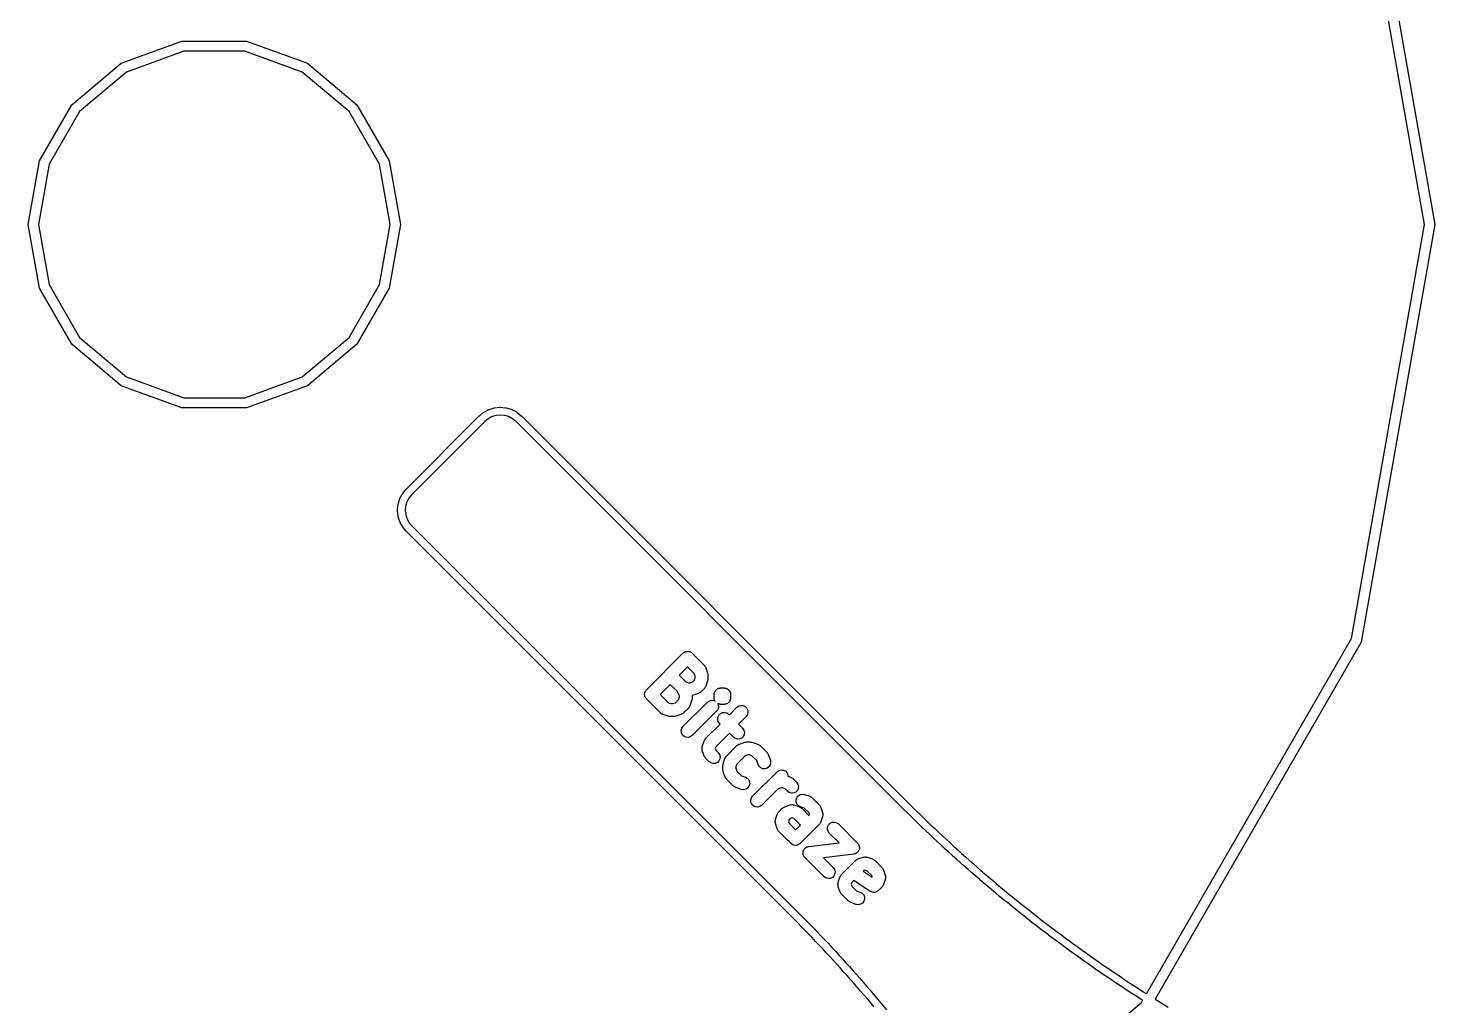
# Model space of a CAD drawing. Extents: x 83 to 195, y -153 to -41.
# Drawn here: x 102.65 to 129.85, y -79.35 to -60.46 of the extents above; entities that cross this region are included whole.
import ezdxf

# ---------------------------------------------------------------- set-up
doc = ezdxf.new("R2010")
doc.units = 0
doc.header["$MEASUREMENT"] = 0
doc.layers.add('BLACK', color=7, linetype='CONTINUOUS')

msp = doc.modelspace()

# ---------------------------------------------------------------- linework, layer by layer
at = {"layer": 'Black'}
for p, q in [((129.651, -64.2509), (128.24, -56.2476)), ((128.428, -56.1792), (129.851, -64.2509)), ((104.451, -61.1332), (105.626, -60.7056)), ((105.661, -60.9026), (104.551, -61.3064)), ((105.626, -60.7056), (106.876, -60.7056)), ((106.841, -60.9026), (105.661, -60.9026)), ((107.951, -61.3064), (106.841, -60.9026)), ((106.876, -60.7056), (108.051, -61.1332)), ((103.493, -61.9369), (104.451, -61.1332)), ((108.051, -61.1332), (109.009, -61.9369)), ((104.551, -61.3064), (103.646, -62.0654)), ((108.856, -62.0654), (107.951, -61.3064)), ((102.868, -63.0196), (103.493, -61.9369)), ((109.009, -61.9369), (109.634, -63.0196)), ((103.646, -62.0654), (103.056, -63.0881)), ((109.446, -63.0881), (108.856, -62.0654)), ((102.651, -64.2509), (102.868, -63.0196)), ((103.056, -63.0881), (102.851, -64.2509)), ((109.651, -64.2509), (109.446, -63.0881)), ((109.634, -63.0196), (109.851, -64.2509)), ((102.868, -65.4822), (102.651, -64.2509)), ((102.851, -64.2509), (103.056, -65.4138)), ((109.446, -65.4138), (109.651, -64.2509)), ((109.851, -64.2509), (109.634, -65.4822)), ((128.24, -72.2542), (129.651, -64.2509)), ((129.851, -64.2509), (128.428, -72.3226)), ((103.493, -66.565), (102.868, -65.4822)), ((103.056, -65.4138), (103.646, -66.4364)), ((108.856, -66.4364), (109.446, -65.4138)), ((109.634, -65.4822), (109.009, -66.565)), ((104.451, -67.3686), (103.493, -66.565)), ((103.646, -66.4364), (104.551, -67.1954)), ((107.951, -67.1954), (108.856, -66.4364)), ((109.009, -66.565), (108.051, -67.3686)), ((105.626, -67.7962), (104.451, -67.3686)), ((104.551, -67.1954), (105.661, -67.5993)), ((106.841, -67.5993), (107.951, -67.1954)), ((108.051, -67.3686), (106.876, -67.7962)), ((105.661, -67.5993), (106.841, -67.5993)), ((106.876, -67.7962), (105.626, -67.7962)), ((109.961, -69.3661), (111.375, -67.9519)), ((111.375, -67.9519), (111.378, -67.9501)), ((111.378, -67.9501), (111.38, -67.9476)), ((111.38, -67.9476), (111.445, -67.8927)), ((111.445, -67.8927), (111.451, -67.8892)), ((111.451, -67.8892), (111.457, -67.8847)), ((111.457, -67.8847), (111.544, -67.8356)), ((111.611, -67.9699), (111.537, -68.0119)), ((111.544, -67.8356), (111.551, -67.8331)), ((111.551, -67.8331), (111.557, -67.8296)), ((111.557, -67.8296), (111.652, -67.7987)), ((111.692, -67.9436), (111.611, -67.9699)), ((111.652, -67.7987), (111.66, -67.7976)), ((111.66, -67.7976), (111.667, -67.7955)), ((111.667, -67.7955), (111.766, -67.7841)), ((111.776, -67.9339), (111.692, -67.9436)), ((111.766, -67.7841), (111.774, -67.7845)), ((111.774, -67.7845), (111.781, -67.7838)), ((111.86, -67.9412), (111.776, -67.9339)), ((111.781, -67.7838), (111.881, -67.7924)), ((111.942, -67.965), (111.86, -67.9412)), ((111.881, -67.7924), (111.888, -67.7943)), ((111.888, -67.7943), (111.895, -67.7951)), ((111.895, -67.7951), (111.991, -67.8232)), ((112.017, -68.0046), (111.942, -67.965)), ((111.991, -67.8232), (111.998, -67.8266)), ((111.998, -67.8266), (112.005, -67.8289)), ((112.005, -67.8289), (112.093, -67.8754)), ((112.093, -67.8754), (112.099, -67.88)), ((112.099, -67.88), (112.106, -67.8837)), ((112.106, -67.8837), (112.183, -67.9469)), ((112.183, -67.9469), (112.183, -67.9473)), ((112.183, -67.9473), (112.184, -67.9475)), ((112.184, -67.9475), (112.186, -67.95)), ((112.186, -67.95), (112.189, -67.9519)), ((112.189, -67.9519), (119.619, -75.3825)), ((111.479, -68.0603), (110.07, -69.4696)), ((111.537, -68.0119), (111.479, -68.0603)), ((112.085, -68.0607), (112.017, -68.0046)), ((119.513, -75.4887), (112.085, -68.0607)), ((109.804, -69.6595), (109.832, -69.5637)), ((109.832, -69.5637), (109.836, -69.5569)), ((109.836, -69.5569), (109.838, -69.5498)), ((109.838, -69.5498), (109.885, -69.4615)), ((109.885, -69.4615), (109.889, -69.4555)), ((109.889, -69.4555), (109.893, -69.449)), ((109.893, -69.449), (109.956, -69.3717)), ((109.974, -69.6131), (109.95, -69.6945)), ((109.956, -69.3717), (109.959, -69.3692)), ((109.959, -69.3692), (109.961, -69.3661)), ((110.014, -69.5381), (109.974, -69.6131)), ((110.07, -69.4696), (110.014, -69.5381)), ((109.793, -69.7736), (109.802, -69.6742)), ((109.794, -69.7811), (109.793, -69.7736)), ((109.793, -69.7886), (109.794, -69.7811)), ((109.805, -69.8878), (109.793, -69.7886)), ((109.802, -69.6742), (109.804, -69.6669)), ((109.804, -69.6669), (109.804, -69.6595)), ((109.807, -69.895), (109.805, -69.8878)), ((109.808, -69.9024), (109.807, -69.895)), ((109.839, -69.9974), (109.808, -69.9024)), ((109.95, -69.6945), (109.943, -69.7789)), ((109.943, -69.7789), (109.953, -69.8632)), ((109.953, -69.8632), (109.979, -69.9438)), ((109.842, -70.004), (109.839, -69.9974)), ((109.845, -70.0111), (109.842, -70.004)), ((109.894, -70.098), (109.845, -70.0111)), ((109.898, -70.1033), (109.894, -70.098)), ((109.902, -70.1094), (109.898, -70.1033)), ((109.957, -70.1746), (109.902, -70.1094)), ((109.959, -70.1767), (109.957, -70.1746)), ((109.979, -69.9438), (110.021, -70.0181)), ((110.021, -70.0181), (110.069, -70.0755)), ((110.069, -70.0755), (117.496, -77.5022)), ((109.961, -70.1793), (109.959, -70.1767)), ((117.39, -77.6082), (109.961, -70.1793)), ((124.276, -79.1197), (128.24, -72.2542)), ((128.428, -72.3226), (124.443, -79.225)), ((114.606, -73.2458), (115.313, -72.5387)), ((115.313, -72.5387), (115.322, -72.5324)), ((115.322, -72.5324), (115.33, -72.5247)), ((115.33, -72.5247), (115.34, -72.52)), ((115.34, -72.52), (115.349, -72.5138)), ((115.349, -72.5138), (115.359, -72.5109)), ((115.359, -72.5109), (115.369, -72.5063)), ((115.369, -72.5063), (115.38, -72.5054)), ((115.38, -72.5054), (115.391, -72.5025)), ((115.391, -72.5025), (115.402, -72.5035)), ((115.402, -72.5035), (115.412, -72.5025)), ((115.412, -72.5025), (115.423, -72.5054)), ((115.423, -72.5054), (115.434, -72.5063)), ((115.434, -72.5063), (115.444, -72.5109)), ((115.444, -72.5109), (115.454, -72.5138)), ((115.454, -72.5138), (115.463, -72.52)), ((115.463, -72.52), (115.473, -72.5247)), ((115.473, -72.5247), (115.481, -72.5324)), ((115.481, -72.5324), (115.49, -72.5387)), ((115.49, -72.5387), (115.726, -72.7744)), ((115.402, -72.8038), (115.242, -72.9638)), ((115.528, -72.9303), (115.402, -72.8038)), ((115.726, -72.7744), (115.73, -72.7803)), ((115.73, -72.7803), (115.735, -72.7851)), ((115.735, -72.7851), (115.742, -72.7979)), ((115.742, -72.7979), (115.751, -72.8099)), ((115.751, -72.8099), (115.752, -72.8169)), ((115.752, -72.8169), (115.756, -72.8232)), ((115.756, -72.8232), (115.79, -72.9243)), ((115.065, -73.1406), (114.871, -73.3342)), ((115.198, -73.2735), (115.065, -73.1406)), ((115.242, -72.9638), (115.368, -73.0902)), ((115.368, -73.0902), (115.422, -73.1082)), ((115.422, -73.1082), (115.449, -73.1082)), ((115.449, -73.1082), (115.502, -73.0902)), ((115.502, -73.0902), (115.528, -73.0646)), ((115.546, -72.9841), (115.528, -72.9303)), ((115.528, -73.0646), (115.546, -73.0108)), ((115.546, -73.0108), (115.546, -72.9841)), ((115.79, -73.0707), (115.756, -73.1717)), ((115.79, -72.9243), (115.792, -72.9441)), ((115.792, -73.0508), (115.79, -73.0707)), ((115.792, -72.9441), (115.796, -72.9638)), ((115.796, -73.0311), (115.792, -73.0508)), ((115.796, -72.9638), (115.796, -73.0311)), ((114.57, -73.3233), (114.573, -73.3127)), ((114.571, -73.3342), (114.57, -73.3233)), ((114.57, -73.3451), (114.571, -73.3342)), ((114.573, -73.3556), (114.57, -73.3451)), ((114.573, -73.3127), (114.574, -73.3018)), ((114.574, -73.3665), (114.573, -73.3556)), ((114.574, -73.3018), (114.578, -73.2919)), ((114.578, -73.3764), (114.574, -73.3665)), ((114.578, -73.2919), (114.581, -73.2813)), ((114.581, -73.387), (114.578, -73.3764)), ((114.581, -73.2813), (114.587, -73.2724)), ((114.587, -73.396), (114.581, -73.387)), ((114.587, -73.2724), (114.592, -73.2625)), ((114.592, -73.4059), (114.587, -73.396)), ((114.592, -73.2625), (114.6, -73.2547)), ((114.6, -73.4136), (114.592, -73.4059)), ((114.6, -73.2547), (114.606, -73.2458)), ((114.606, -73.4226), (114.6, -73.4136)), ((114.875, -73.6919), (114.606, -73.4226)), ((114.871, -73.3342), (115.031, -73.4943)), ((115.166, -73.4943), (115.225, -73.435)), ((115.243, -73.3637), (115.198, -73.2735)), ((115.225, -73.435), (115.243, -73.3812)), ((115.243, -73.3812), (115.243, -73.3637)), ((115.489, -73.4212), (115.487, -73.441)), ((115.493, -73.4015), (115.489, -73.4212)), ((115.508, -73.3517), (115.493, -73.354)), ((115.493, -73.354), (115.493, -73.4015)), ((115.609, -73.3181), (115.508, -73.3517)), ((115.616, -73.3146), (115.609, -73.3181)), ((115.623, -73.3128), (115.616, -73.3146)), ((115.635, -73.3044), (115.623, -73.3128)), ((115.648, -73.2974), (115.635, -73.3044)), ((115.652, -73.292), (115.648, -73.2974)), ((115.658, -73.2879), (115.652, -73.292)), ((115.726, -73.2205), (115.658, -73.2879)), ((115.73, -73.2146), (115.726, -73.2205)), ((115.735, -73.2098), (115.73, -73.2146)), ((115.742, -73.197), (115.735, -73.2098)), ((115.751, -73.185), (115.742, -73.197)), ((115.752, -73.178), (115.751, -73.185)), ((115.756, -73.1717), (115.752, -73.178)), ((115.916, -73.3342), (115.918, -73.3234)), ((115.916, -73.4015), (115.916, -73.3342)), ((115.918, -73.4123), (115.916, -73.4015)), ((115.918, -73.3125), (115.922, -73.3022)), ((115.918, -73.3234), (115.918, -73.3125)), ((115.918, -73.4232), (115.918, -73.4123)), ((115.92, -73.4284), (115.918, -73.4232)), ((115.921, -73.4339), (115.92, -73.4284)), ((115.923, -73.4388), (115.921, -73.4339)), ((115.922, -73.3022), (115.924, -73.2914)), ((115.924, -73.4443), (115.923, -73.4388)), ((115.924, -73.2914), (115.929, -73.2819)), ((115.929, -73.2819), (115.933, -73.2717)), ((115.933, -73.2717), (115.94, -73.2633)), ((115.94, -73.2633), (115.946, -73.2538)), ((115.946, -73.2538), (115.954, -73.2468)), ((115.954, -73.2468), (115.961, -73.2384)), ((115.961, -73.2384), (115.97, -73.2329)), ((115.97, -73.2329), (115.979, -73.2259)), ((115.979, -73.2259), (115.989, -73.2222)), ((115.989, -73.2222), (115.999, -73.2167)), ((115.999, -73.2167), (116.009, -73.2148)), ((116.009, -73.2148), (116.02, -73.2111)), ((116.02, -73.2111), (116.031, -73.2111)), ((116.031, -73.2111), (116.041, -73.2092)), ((116.041, -73.2092), (116.109, -73.2092)), ((116.109, -73.2092), (116.119, -73.2111)), ((116.119, -73.2111), (116.13, -73.2111)), ((116.13, -73.2111), (116.136, -73.2129)), ((116.136, -73.2129), (116.141, -73.2134)), ((116.141, -73.2134), (116.146, -73.2158)), ((116.146, -73.2158), (116.151, -73.2167)), ((116.151, -73.2167), (116.161, -73.2222)), ((116.161, -73.2222), (116.171, -73.2259)), ((116.171, -73.2259), (116.175, -73.2295)), ((116.175, -73.2295), (116.18, -73.2318)), ((116.18, -73.2318), (116.184, -73.2357)), ((116.184, -73.2357), (116.189, -73.2384)), ((116.189, -73.2384), (116.196, -73.2468)), ((116.196, -73.2468), (116.204, -73.2538)), ((116.204, -73.2538), (116.207, -73.2586)), ((116.207, -73.2586), (116.211, -73.2625)), ((116.211, -73.2625), (116.213, -73.2675)), ((116.213, -73.2675), (116.217, -73.2717)), ((116.217, -73.2717), (116.221, -73.2819)), ((116.221, -73.2819), (116.226, -73.2914)), ((116.226, -73.2914), (116.227, -73.2968)), ((116.228, -73.4335), (116.226, -73.4443)), ((116.227, -73.2968), (116.229, -73.3018)), ((116.232, -73.4232), (116.228, -73.4335)), ((116.229, -73.3018), (116.23, -73.3073)), ((116.23, -73.3073), (116.232, -73.3125)), ((116.232, -73.3125), (116.232, -73.3234)), ((116.232, -73.3234), (116.234, -73.3342)), ((116.234, -73.4015), (116.232, -73.4123)), ((116.232, -73.4123), (116.232, -73.4232)), ((116.234, -73.3342), (116.234, -73.4015)), ((114.881, -73.6961), (114.875, -73.6919)), ((114.886, -73.7015), (114.881, -73.6961)), ((114.899, -73.7084), (114.886, -73.7015)), ((114.911, -73.7168), (114.899, -73.7084)), ((115.031, -73.4943), (115.085, -73.5122)), ((115.085, -73.5122), (115.112, -73.5122)), ((115.112, -73.5122), (115.166, -73.4943)), ((115.298, -73.7084), (115.286, -73.7168)), ((115.311, -73.7015), (115.298, -73.7084)), ((115.316, -73.6961), (115.311, -73.7015)), ((115.313, -73.9529), (115.785, -73.4815)), ((115.322, -73.6919), (115.316, -73.6961)), ((115.423, -73.5909), (115.322, -73.6919)), ((115.427, -73.585), (115.423, -73.5909)), ((115.432, -73.5802), (115.427, -73.585)), ((115.439, -73.5674), (115.432, -73.5802)), ((115.448, -73.5554), (115.439, -73.5674)), ((115.449, -73.5484), (115.448, -73.5554)), ((115.453, -73.5421), (115.449, -73.5484)), ((115.487, -73.441), (115.453, -73.5421)), ((115.961, -73.6583), (115.49, -74.1297)), ((115.785, -73.4815), (115.82, -73.4566)), ((115.82, -73.4566), (115.862, -73.4453)), ((115.862, -73.4453), (115.905, -73.4491)), ((115.905, -73.4491), (115.932, -73.4617)), ((115.929, -73.4537), (115.924, -73.4443)), ((115.932, -73.4617), (115.929, -73.4537)), ((115.986, -73.6227), (115.961, -73.6583)), ((115.989, -73.5135), (115.981, -73.5106)), ((115.981, -73.5106), (115.994, -73.5375)), ((115.998, -73.5808), (115.986, -73.6227)), ((115.999, -73.519), (115.989, -73.5135)), ((115.994, -73.5375), (115.998, -73.5808)), ((116.004, -73.5199), (115.999, -73.519)), ((116.009, -73.5223), (116.004, -73.5199)), ((116.006, -73.7339), (116.037, -73.7032)), ((116.014, -73.5227), (116.009, -73.5223)), ((116.02, -73.5246), (116.014, -73.5227)), ((116.031, -73.5246), (116.02, -73.5246)), ((116.041, -73.5265), (116.031, -73.5246)), ((116.037, -73.7032), (116.076, -73.6848)), ((116.109, -73.5265), (116.041, -73.5265)), ((116.076, -73.6848), (116.12, -73.681)), ((116.119, -73.5246), (116.109, -73.5265)), ((116.13, -73.5246), (116.119, -73.5246)), ((116.12, -73.681), (116.162, -73.6923)), ((116.141, -73.5209), (116.13, -73.5246)), ((116.151, -73.519), (116.141, -73.5209)), ((116.161, -73.5135), (116.151, -73.519)), ((116.171, -73.5098), (116.161, -73.5135)), ((116.162, -73.6923), (116.197, -73.7172)), ((116.18, -73.5027), (116.171, -73.5098)), ((116.189, -73.4973), (116.18, -73.5027)), ((116.196, -73.4889), (116.189, -73.4973)), ((116.204, -73.4819), (116.196, -73.4889)), ((116.21, -73.4724), (116.204, -73.4819)), ((116.217, -73.464), (116.21, -73.4724)), ((116.21, -73.7298), (116.357, -73.5825)), ((116.221, -73.4537), (116.217, -73.464)), ((116.226, -73.4443), (116.221, -73.4537)), ((116.357, -73.5825), (116.393, -73.5576)), ((116.393, -73.5576), (116.435, -73.5464)), ((116.435, -73.5464), (116.478, -73.5501)), ((116.478, -73.5501), (116.517, -73.5685)), ((116.517, -73.5685), (116.548, -73.5992)), ((116.548, -73.5992), (116.566, -73.6385)), ((116.57, -73.6818), (116.559, -73.7237)), ((116.566, -73.6385), (116.57, -73.6818)), ((114.918, -73.7187), (114.911, -73.7168)), ((114.924, -73.7221), (114.918, -73.7187)), ((115.025, -73.7558), (114.924, -73.7221)), ((115.045, -73.7587), (115.025, -73.7558)), ((115.065, -73.7622), (115.045, -73.7587)), ((115.132, -73.7622), (115.065, -73.7622)), ((115.152, -73.7587), (115.132, -73.7622)), ((115.172, -73.7558), (115.152, -73.7587)), ((115.273, -73.7221), (115.172, -73.7558)), ((115.279, -73.7187), (115.273, -73.7221)), ((115.286, -73.7168), (115.279, -73.7187)), ((115.288, -73.9884), (115.313, -73.9529)), ((115.751, -74.1886), (116.033, -73.9066)), ((115.984, -73.8165), (115.988, -73.7732)), ((115.995, -73.8584), (115.984, -73.8165)), ((115.988, -73.7732), (116.006, -73.7339)), ((116.02, -73.894), (115.995, -73.8584)), ((116.033, -73.9066), (116.02, -73.894)), ((116.197, -73.7172), (116.21, -73.7298)), ((116.534, -73.7593), (116.386, -73.9066)), ((116.386, -73.9066), (116.466, -73.9866)), ((116.559, -73.7237), (116.534, -73.7593)), ((115.277, -74.0304), (115.288, -73.9884)), ((115.281, -74.0736), (115.277, -74.0304)), ((115.299, -74.113), (115.281, -74.0736)), ((115.33, -74.1437), (115.299, -74.113)), ((115.369, -74.162), (115.33, -74.1437)), ((115.412, -74.1658), (115.369, -74.162)), ((115.454, -74.1546), (115.412, -74.1658)), ((115.49, -74.1297), (115.454, -74.1546)), ((115.687, -74.3385), (115.721, -74.2374)), ((115.721, -74.2374), (115.724, -74.2311)), ((115.724, -74.2311), (115.726, -74.2242)), ((115.726, -74.2242), (115.734, -74.2122)), ((115.734, -74.2122), (115.741, -74.1993)), ((115.741, -74.1993), (115.747, -74.1945)), ((115.747, -74.1945), (115.751, -74.1886)), ((116.21, -74.0834), (115.949, -74.3445)), ((116.29, -74.1633), (116.21, -74.0834)), ((116.325, -74.1882), (116.29, -74.1633)), ((116.367, -74.1995), (116.325, -74.1882)), ((116.41, -74.1957), (116.367, -74.1995)), ((116.45, -74.1773), (116.41, -74.1957)), ((116.48, -74.1466), (116.45, -74.1773)), ((116.466, -73.9866), (116.491, -74.0221)), ((116.499, -74.1073), (116.48, -74.1466)), ((116.491, -74.0221), (116.503, -74.0641)), ((116.503, -74.0641), (116.499, -74.1073)), ((116.527, -74.2565), (116.546, -74.253)), ((116.546, -74.253), (116.614, -74.253)), ((116.614, -74.253), (116.634, -74.2565)), ((115.681, -74.3746), (115.684, -74.3566)), ((115.681, -74.378), (115.681, -74.3746)), ((115.681, -74.3814), (115.681, -74.378)), ((115.684, -74.3994), (115.681, -74.3814)), ((115.684, -74.3566), (115.687, -74.3385)), ((115.687, -74.4175), (115.684, -74.3994)), ((115.721, -74.5185), (115.687, -74.4175)), ((115.724, -74.5249), (115.721, -74.5185)), ((115.726, -74.5318), (115.724, -74.5249)), ((115.949, -74.3445), (115.937, -74.378)), ((115.937, -74.378), (115.949, -74.4115)), ((115.949, -74.4115), (115.995, -74.458)), ((115.995, -74.458), (116.02, -74.4935)), ((116.02, -74.4935), (116.031, -74.5355)), ((116.151, -74.5312), (116.155, -74.5253)), ((116.155, -74.5253), (116.357, -74.3233)), ((116.513, -74.5209), (116.353, -74.6812)), ((116.357, -74.3233), (116.363, -74.3191)), ((116.363, -74.3191), (116.368, -74.3138)), ((116.368, -74.3138), (116.381, -74.3068)), ((116.381, -74.3068), (116.393, -74.2984)), ((116.393, -74.2984), (116.4, -74.2965)), ((116.4, -74.2965), (116.406, -74.2931)), ((116.406, -74.2931), (116.507, -74.2594)), ((116.507, -74.2594), (116.527, -74.2565)), ((116.567, -74.503), (116.513, -74.5209)), ((116.593, -74.503), (116.567, -74.503)), ((116.647, -74.5209), (116.593, -74.503)), ((116.634, -74.2565), (116.653, -74.2594)), ((116.74, -74.6139), (116.647, -74.5209)), ((116.653, -74.2594), (116.754, -74.2931)), ((116.754, -74.2931), (116.761, -74.2965)), ((116.761, -74.2965), (116.768, -74.2984)), ((116.768, -74.2984), (116.78, -74.3068)), ((116.78, -74.3068), (116.792, -74.3138)), ((116.792, -74.3138), (116.797, -74.3191)), ((116.797, -74.3191), (116.803, -74.3233)), ((116.803, -74.3233), (116.938, -74.458)), ((116.938, -74.458), (116.942, -74.4639)), ((116.942, -74.4639), (116.947, -74.4686)), ((116.947, -74.4686), (116.954, -74.4815)), ((116.954, -74.4815), (116.963, -74.4935)), ((116.963, -74.4935), (116.965, -74.5005)), ((116.965, -74.5005), (116.968, -74.5068)), ((116.968, -74.5068), (117.002, -74.6078)), ((115.734, -74.5438), (115.726, -74.5318)), ((115.741, -74.5567), (115.734, -74.5438)), ((115.747, -74.5615), (115.741, -74.5567)), ((115.751, -74.5674), (115.747, -74.5615)), ((115.818, -74.6347), (115.751, -74.5674)), ((115.854, -74.6596), (115.818, -74.6347)), ((115.896, -74.6709), (115.854, -74.6596)), ((115.939, -74.6671), (115.896, -74.6709)), ((115.978, -74.6487), (115.939, -74.6671)), ((116.009, -74.618), (115.978, -74.6487)), ((116.027, -74.5787), (116.009, -74.618)), ((116.031, -74.5355), (116.027, -74.5787)), ((116.085, -74.7147), (116.088, -74.695)), ((116.085, -74.7821), (116.085, -74.7147)), ((116.088, -74.8018), (116.085, -74.7821)), ((116.088, -74.695), (116.091, -74.6752)), ((116.091, -74.6752), (116.125, -74.5742)), ((116.125, -74.5742), (116.128, -74.5678)), ((116.128, -74.5678), (116.13, -74.5609)), ((116.13, -74.5609), (116.138, -74.5489)), ((116.138, -74.5489), (116.145, -74.536)), ((116.145, -74.536), (116.151, -74.5312)), ((116.353, -74.6812), (116.335, -74.735)), ((116.335, -74.735), (116.335, -74.7618)), ((116.335, -74.7618), (116.353, -74.8155)), ((116.765, -74.6869), (116.74, -74.6139)), ((116.785, -74.7251), (116.765, -74.6869)), ((116.818, -74.7539), (116.785, -74.7251)), ((116.858, -74.7698), (116.818, -74.7539)), ((116.901, -74.771), (116.858, -74.7698)), ((116.943, -74.7573), (116.901, -74.771)), ((116.977, -74.7303), (116.943, -74.7573)), ((116.999, -74.6933), (116.977, -74.7303)), ((117.008, -74.6508), (116.999, -74.6933)), ((117.002, -74.6078), (117.008, -74.6508)), ((117.167, -74.8035), (117.209, -74.7922)), ((117.209, -74.7922), (117.252, -74.796)), ((117.252, -74.796), (117.292, -74.8143)), ((116.091, -74.8216), (116.088, -74.8018)), ((116.125, -74.9226), (116.091, -74.8216)), ((116.128, -74.9289), (116.125, -74.9226)), ((116.13, -74.9359), (116.128, -74.9289)), ((116.138, -74.9479), (116.13, -74.9359)), ((116.145, -74.9608), (116.138, -74.9479)), ((116.151, -74.9656), (116.145, -74.9608)), ((116.155, -74.9715), (116.151, -74.9656)), ((116.29, -75.1061), (116.155, -74.9715)), ((116.353, -74.8155), (116.446, -74.9085)), ((116.446, -74.9085), (116.519, -74.9328)), ((116.519, -74.9328), (116.557, -74.9535)), ((116.557, -74.9535), (116.586, -74.986)), ((116.586, -74.986), (116.602, -75.0264)), ((116.603, -75.0698), (116.589, -75.1109)), ((116.602, -75.0264), (116.603, -75.0698)), ((116.66, -75.2998), (117.131, -74.8284)), ((117.131, -74.8284), (117.167, -74.8035)), ((117.292, -74.8143), (117.322, -74.845)), ((117.322, -74.845), (117.341, -74.8844)), ((117.341, -74.8844), (117.343, -74.9159)), ((117.343, -74.9159), (117.394, -74.9328)), ((117.394, -74.9328), (117.4, -74.9363)), ((117.4, -74.9363), (117.407, -74.9381)), ((117.407, -74.9381), (117.419, -74.9465)), ((117.419, -74.9465), (117.432, -74.9535)), ((117.432, -74.9535), (117.437, -74.9589)), ((117.437, -74.9589), (117.443, -74.963)), ((117.443, -74.963), (117.51, -75.0304)), ((117.51, -75.0304), (117.535, -75.0659)), ((117.535, -75.0659), (117.546, -75.1079)), ((116.296, -75.1103), (116.29, -75.1061)), ((116.3, -75.1157), (116.296, -75.1103)), ((116.313, -75.1226), (116.3, -75.1157)), ((116.325, -75.131), (116.313, -75.1226)), ((116.332, -75.1329), (116.325, -75.131)), ((116.339, -75.1363), (116.332, -75.1329)), ((116.44, -75.17), (116.339, -75.1363)), ((116.483, -75.1764), (116.44, -75.17)), ((116.525, -75.1677), (116.483, -75.1764)), ((116.562, -75.145), (116.525, -75.1677)), ((116.589, -75.1109), (116.562, -75.145)), ((116.624, -75.3773), (116.635, -75.3353)), ((116.635, -75.3353), (116.66, -75.2998)), ((117.153, -75.1607), (116.837, -75.4765)), ((117.206, -75.1428), (117.153, -75.1607)), ((117.233, -75.1428), (117.206, -75.1428)), ((117.287, -75.1607), (117.233, -75.1428)), ((117.334, -75.2072), (117.287, -75.1607)), ((117.369, -75.2321), (117.334, -75.2072)), ((117.411, -75.2433), (117.369, -75.2321)), ((117.454, -75.2395), (117.411, -75.2433)), ((117.494, -75.2212), (117.454, -75.2395)), ((117.524, -75.1905), (117.494, -75.2212)), ((117.5, -75.3698), (117.514, -75.3286)), ((117.514, -75.3286), (117.541, -75.2946)), ((117.543, -75.1511), (117.524, -75.1905)), ((117.541, -75.2946), (117.578, -75.2719)), ((117.546, -75.1079), (117.543, -75.1511)), ((117.578, -75.2719), (117.621, -75.2632)), ((117.621, -75.2632), (117.663, -75.2696)), ((117.663, -75.2696), (117.764, -75.3032)), ((117.764, -75.3032), (117.771, -75.3067)), ((117.771, -75.3067), (117.778, -75.3085)), ((117.778, -75.3085), (117.79, -75.3169)), ((117.79, -75.3169), (117.803, -75.3239)), ((117.803, -75.3239), (117.807, -75.3293)), ((117.807, -75.3293), (117.813, -75.3334)), ((117.813, -75.3334), (117.948, -75.4681)), ((116.628, -75.4205), (116.624, -75.3773)), ((116.646, -75.4598), (116.628, -75.4205)), ((116.677, -75.4905), (116.646, -75.4598)), ((116.716, -75.5089), (116.677, -75.4905)), ((116.759, -75.5127), (116.716, -75.5089)), ((116.801, -75.5014), (116.759, -75.5127)), ((116.837, -75.4765), (116.801, -75.5014)), ((117.149, -75.6264), (117.156, -75.6135)), ((117.156, -75.6135), (117.161, -75.6087)), ((117.161, -75.6087), (117.165, -75.6028)), ((117.165, -75.6028), (117.232, -75.5355)), ((117.232, -75.5355), (117.238, -75.5313)), ((117.238, -75.5313), (117.243, -75.5259)), ((117.243, -75.5259), (117.256, -75.519)), ((117.256, -75.519), (117.268, -75.5106)), ((117.268, -75.5106), (117.275, -75.5087)), ((117.275, -75.5087), (117.281, -75.5053)), ((117.281, -75.5053), (117.382, -75.4716)), ((117.382, -75.4716), (117.401, -75.4689)), ((117.401, -75.4689), (117.418, -75.4652)), ((117.418, -75.4652), (117.422, -75.4657)), ((117.422, -75.4657), (117.425, -75.4652)), ((117.425, -75.4652), (117.443, -75.4689)), ((117.443, -75.4689), (117.461, -75.4716)), ((117.461, -75.4716), (117.562, -75.5053)), ((117.501, -75.4132), (117.5, -75.3698)), ((117.517, -75.4536), (117.501, -75.4132)), ((117.546, -75.4861), (117.517, -75.4536)), ((117.584, -75.5067), (117.546, -75.4861)), ((117.562, -75.5053), (117.569, -75.5087)), ((117.569, -75.5087), (117.576, -75.5106)), ((117.576, -75.5106), (117.588, -75.519)), ((117.657, -75.5311), (117.584, -75.5067)), ((117.588, -75.519), (117.601, -75.5259)), ((117.601, -75.5259), (117.605, -75.5313)), ((117.605, -75.5313), (117.611, -75.5355)), ((117.611, -75.5355), (117.754, -75.6787)), ((117.75, -75.624), (117.657, -75.5311)), ((117.948, -75.4681), (117.952, -75.474)), ((117.952, -75.474), (117.958, -75.4788)), ((117.958, -75.4788), (117.965, -75.4917)), ((117.965, -75.4917), (117.973, -75.5037)), ((117.973, -75.5037), (117.975, -75.5106)), ((117.975, -75.5106), (117.978, -75.517)), ((117.978, -75.517), (118.012, -75.618)), ((119.513, -75.4888), (119.513, -75.4887)), ((119.513, -75.4887), (119.513, -75.4887)), ((119.579, -75.5546), (119.513, -75.4888)), ((119.579, -75.5547), (119.579, -75.5546)), ((119.579, -75.5548), (119.579, -75.5547)), ((119.651, -75.6251), (119.579, -75.5548)), ((119.619, -75.3825), (119.685, -75.4482)), ((119.685, -75.4482), (119.756, -75.5183)), ((119.756, -75.5183), (119.827, -75.5883)), ((119.827, -75.5883), (119.899, -75.658)), ((117.095, -75.7888), (117.099, -75.7708)), ((117.095, -75.7922), (117.095, -75.7888)), ((117.095, -75.7956), (117.095, -75.7922)), ((117.099, -75.8136), (117.095, -75.7956)), ((117.099, -75.7708), (117.101, -75.7527)), ((117.101, -75.8317), (117.099, -75.8136)), ((117.101, -75.7527), (117.135, -75.6517)), ((117.135, -75.9328), (117.101, -75.8317)), ((117.135, -75.6517), (117.138, -75.6453)), ((117.138, -75.6453), (117.14, -75.6384)), ((117.14, -75.6384), (117.149, -75.6264)), ((117.363, -75.7587), (117.352, -75.7922)), ((117.352, -75.7922), (117.363, -75.8257)), ((117.388, -75.7331), (117.363, -75.7587)), ((117.363, -75.8257), (117.489, -75.9521)), ((117.422, -75.7219), (117.388, -75.7331)), ((117.455, -75.7331), (117.422, -75.7219)), ((117.582, -75.8596), (117.455, -75.7331)), ((117.489, -75.9521), (117.582, -75.8596)), ((117.948, -75.8469), (117.578, -76.2173)), ((117.762, -75.6575), (117.75, -75.624)), ((117.754, -75.6787), (117.762, -75.6575)), ((117.952, -75.841), (117.948, -75.8469)), ((117.958, -75.8362), (117.952, -75.841)), ((117.965, -75.8234), (117.958, -75.8362)), ((117.973, -75.8114), (117.965, -75.8234)), ((117.975, -75.8044), (117.973, -75.8114)), ((117.978, -75.7981), (117.975, -75.8044)), ((118.012, -75.697), (117.978, -75.7981)), ((118.012, -75.618), (118.015, -75.6361)), ((118.015, -75.6789), (118.012, -75.697)), ((118.015, -75.6361), (118.018, -75.6541)), ((118.018, -75.6609), (118.015, -75.6789)), ((118.018, -75.6541), (118.018, -75.6575)), ((118.018, -75.6575), (118.018, -75.6609)), ((118.109, -75.8945), (118.128, -75.8552)), ((118.128, -75.8552), (118.158, -75.8245)), ((118.158, -75.8245), (118.198, -75.8062)), ((118.198, -75.8062), (118.241, -75.8024)), ((118.241, -75.8024), (118.283, -75.8136)), ((118.283, -75.8136), (118.318, -75.8385)), ((118.318, -75.8385), (118.689, -76.2089)), ((119.651, -75.6252), (119.651, -75.6251)), ((119.651, -75.6253), (119.651, -75.6252)), ((119.722, -75.6954), (119.651, -75.6253)), ((119.722, -75.6955), (119.722, -75.6954)), ((119.722, -75.6956), (119.722, -75.6955)), ((119.794, -75.7654), (119.722, -75.6956)), ((119.794, -75.7655), (119.794, -75.7654)), ((119.794, -75.7656), (119.794, -75.7655)), ((119.866, -75.8352), (119.794, -75.7656)), ((119.866, -75.8353), (119.866, -75.8352)), ((119.866, -75.8352), (119.866, -75.8352)), ((119.938, -75.9046), (119.866, -75.8353)), ((119.899, -75.658), (119.97, -75.7274)), ((119.97, -75.7274), (120.042, -75.7965)), ((120.042, -75.7965), (120.114, -75.8653)), ((120.114, -75.8653), (120.187, -75.9338)), ((117.138, -75.9391), (117.135, -75.9328)), ((117.14, -75.9461), (117.138, -75.9391)), ((117.149, -75.958), (117.14, -75.9461)), ((117.156, -75.9709), (117.149, -75.958)), ((117.161, -75.9757), (117.156, -75.9709)), ((117.165, -75.9816), (117.161, -75.9757)), ((117.334, -76.15), (117.165, -75.9816)), ((117.339, -76.1541), (117.334, -76.15)), ((117.344, -76.1595), (117.339, -76.1541)), ((117.357, -76.1665), (117.344, -76.1595)), ((118.105, -75.9378), (118.109, -75.8945)), ((118.117, -75.9797), (118.105, -75.9378)), ((118.142, -76.0153), (118.117, -75.9797)), ((118.33, -76.2038), (118.142, -76.0153)), ((119.938, -75.9047), (119.938, -75.9046)), ((119.938, -75.9048), (119.938, -75.9047)), ((120.011, -75.9739), (119.938, -75.9048)), ((120.011, -75.9741), (120.011, -75.9739)), ((120.011, -75.9739), (120.011, -75.9739)), ((120.084, -76.0428), (120.011, -75.9741)), ((120.084, -76.0429), (120.084, -76.0428)), ((120.084, -76.043), (120.084, -76.0429)), ((120.157, -76.1115), (120.084, -76.043)), ((120.157, -76.1116), (120.157, -76.1115)), ((120.157, -76.1117), (120.157, -76.1116)), ((120.23, -76.18), (120.157, -76.1117)), ((120.187, -75.9338), (120.259, -76.0022)), ((120.259, -76.0022), (120.332, -76.0701)), ((120.332, -76.0701), (120.332, -76.0701)), ((120.332, -76.0701), (120.405, -76.1381)), ((120.405, -76.1381), (120.479, -76.2054)), ((117.369, -76.1749), (117.357, -76.1665)), ((117.376, -76.1766), (117.369, -76.1749)), ((117.387, -76.2006), (117.376, -76.1766)), ((117.418, -76.2313), (117.387, -76.2006)), ((117.457, -76.2497), (117.418, -76.2313)), ((117.5, -76.2534), (117.457, -76.2497)), ((117.542, -76.2422), (117.5, -76.2534)), ((117.578, -76.2173), (117.542, -76.2422)), ((117.634, -76.3914), (117.637, -76.3788)), ((117.635, -76.4003), (117.634, -76.3914)), ((117.634, -76.4092), (117.635, -76.4003)), ((117.637, -76.4217), (117.634, -76.4092)), ((117.637, -76.3788), (117.638, -76.3659)), ((117.639, -76.4345), (117.637, -76.4217)), ((117.638, -76.3659), (117.642, -76.3578)), ((117.642, -76.3578), (117.644, -76.3491)), ((117.644, -76.3491), (117.651, -76.3383)), ((117.651, -76.3383), (117.656, -76.3266)), ((117.656, -76.3266), (117.663, -76.3203)), ((117.663, -76.3203), (117.667, -76.3128)), ((117.667, -76.3128), (117.678, -76.305)), ((117.678, -76.305), (117.687, -76.2959)), ((117.687, -76.2959), (117.695, -76.2921)), ((117.695, -76.2921), (117.702, -76.2868)), ((117.702, -76.2868), (117.715, -76.283)), ((117.715, -76.283), (117.726, -76.2776)), ((117.726, -76.2776), (117.735, -76.2768)), ((117.735, -76.2768), (117.744, -76.2742)), ((117.744, -76.2742), (118.33, -76.2038)), ((118.615, -76.4214), (118.029, -76.4918)), ((118.624, -76.4188), (118.615, -76.4214)), ((118.633, -76.418), (118.624, -76.4188)), ((118.644, -76.4126), (118.633, -76.418)), ((118.657, -76.4088), (118.644, -76.4126)), ((118.664, -76.4035), (118.657, -76.4088)), ((118.672, -76.3997), (118.664, -76.4035)), ((118.681, -76.3905), (118.672, -76.3997)), ((118.692, -76.3828), (118.681, -76.3905)), ((118.689, -76.2089), (118.694, -76.2162)), ((118.696, -76.3753), (118.692, -76.3828)), ((118.694, -76.2162), (118.7, -76.2223)), ((118.703, -76.369), (118.696, -76.3753)), ((118.7, -76.2223), (118.706, -76.2339)), ((118.708, -76.3573), (118.703, -76.369)), ((118.706, -76.2339), (118.714, -76.2445)), ((118.715, -76.3464), (118.708, -76.3573)), ((118.714, -76.2445), (118.716, -76.2531)), ((118.717, -76.3377), (118.715, -76.3464)), ((118.716, -76.2531), (118.72, -76.2611)), ((118.721, -76.3296), (118.717, -76.3377)), ((118.72, -76.2611), (118.722, -76.2739)), ((118.722, -76.3168), (118.721, -76.3296)), ((118.722, -76.2739), (118.725, -76.2864)), ((118.725, -76.3042), (118.722, -76.3168)), ((118.725, -76.2864), (118.724, -76.2953)), ((118.724, -76.2953), (118.725, -76.3042)), ((120.23, -76.1801), (120.23, -76.18)), ((120.23, -76.18), (120.23, -76.18)), ((120.303, -76.2481), (120.23, -76.1801)), ((120.304, -76.2482), (120.303, -76.2481)), ((120.304, -76.2483), (120.304, -76.2482)), ((120.377, -76.316), (120.304, -76.2483)), ((120.377, -76.3161), (120.377, -76.316)), ((120.377, -76.3162), (120.377, -76.3161)), ((120.451, -76.3836), (120.377, -76.3162)), ((120.451, -76.3837), (120.451, -76.3836)), ((120.451, -76.3838), (120.451, -76.3837)), ((120.526, -76.451), (120.451, -76.3838)), ((120.479, -76.2054), (120.552, -76.2728)), ((120.552, -76.2728), (120.626, -76.3397)), ((120.626, -76.3397), (120.7, -76.4066)), ((120.7, -76.4066), (120.775, -76.473)), ((117.643, -76.4425), (117.639, -76.4345)), ((117.645, -76.4511), (117.643, -76.4425)), ((117.653, -76.4617), (117.645, -76.4511)), ((117.659, -76.4733), (117.653, -76.4617)), ((117.665, -76.4794), (117.659, -76.4733)), ((117.67, -76.4867), (117.665, -76.4794)), ((118.041, -76.8571), (117.67, -76.4867)), ((118.029, -76.4918), (118.217, -76.6803)), ((118.217, -76.6803), (118.242, -76.7159)), ((118.377, -76.815), (118.647, -76.5456)), ((118.647, -76.5456), (118.653, -76.5415)), ((118.653, -76.5415), (118.657, -76.5361)), ((118.657, -76.5361), (118.67, -76.5291)), ((118.67, -76.5291), (118.682, -76.5207)), ((118.682, -76.5207), (118.689, -76.5188)), ((118.689, -76.5188), (118.696, -76.5154)), ((118.696, -76.5154), (118.797, -76.4817)), ((118.797, -76.4817), (118.815, -76.4791)), ((118.815, -76.4791), (118.833, -76.4754)), ((118.833, -76.4754), (118.836, -76.4759)), ((118.836, -76.4759), (118.84, -76.4754)), ((118.84, -76.4754), (118.857, -76.4791)), ((118.857, -76.4791), (118.876, -76.4817)), ((118.876, -76.4817), (118.977, -76.5154)), ((118.977, -76.5154), (118.983, -76.5188)), ((118.983, -76.5188), (118.99, -76.5207)), ((118.99, -76.5207), (119.002, -76.5291)), ((119.002, -76.5291), (119.015, -76.5361)), ((119.015, -76.5361), (119.02, -76.5415)), ((119.02, -76.5415), (119.026, -76.5456)), ((119.026, -76.5456), (119.16, -76.6803)), ((119.16, -76.6803), (119.164, -76.6862)), ((119.164, -76.6862), (119.17, -76.691)), ((119.17, -76.691), (119.177, -76.7039)), ((119.177, -76.7039), (119.185, -76.7159)), ((120.526, -76.4511), (120.526, -76.451)), ((120.526, -76.4512), (120.526, -76.4511)), ((120.6, -76.5181), (120.526, -76.4512)), ((120.6, -76.5182), (120.6, -76.5181)), ((120.6, -76.5183), (120.6, -76.5182)), ((120.675, -76.5849), (120.6, -76.5183)), ((120.675, -76.585), (120.675, -76.5849)), ((120.675, -76.5851), (120.675, -76.585)), ((120.75, -76.6514), (120.675, -76.5851)), ((120.75, -76.6515), (120.75, -76.6514)), ((120.75, -76.6516), (120.75, -76.6515)), ((120.825, -76.7177), (120.75, -76.6516)), ((120.775, -76.473), (120.849, -76.5391)), ((120.849, -76.5391), (120.924, -76.6049)), ((120.924, -76.6049), (120.924, -76.6049)), ((120.924, -76.6049), (120.999, -76.6706)), ((120.999, -76.6706), (121.075, -76.736)), ((118.076, -76.882), (118.041, -76.8571)), ((118.118, -76.8932), (118.076, -76.882)), ((118.161, -76.8894), (118.118, -76.8932)), ((118.201, -76.8711), (118.161, -76.8894)), ((118.231, -76.8404), (118.201, -76.8711)), ((118.25, -76.801), (118.231, -76.8404)), ((118.242, -76.7159), (118.254, -76.7578)), ((118.254, -76.7578), (118.25, -76.801)), ((118.311, -76.983), (118.313, -76.9649)), ((118.313, -76.9649), (118.347, -76.8638)), ((118.347, -76.8638), (118.351, -76.8575)), ((118.351, -76.8575), (118.352, -76.8505)), ((118.352, -76.8505), (118.361, -76.8386)), ((118.361, -76.8386), (118.368, -76.8257)), ((118.368, -76.8257), (118.373, -76.8209)), ((118.373, -76.8209), (118.377, -76.815)), ((118.575, -76.9709), (118.564, -77.0044)), ((118.616, -76.9295), (118.575, -76.9709)), ((118.935, -77.1421), (118.616, -76.9295)), ((118.803, -76.7433), (118.797, -76.7493)), ((118.797, -76.7493), (118.973, -76.8667)), ((118.836, -76.7321), (118.803, -76.7433)), ((118.87, -76.7433), (118.836, -76.7321)), ((118.963, -76.8362), (118.87, -76.7433)), ((118.973, -76.8667), (118.963, -76.8362)), ((119.185, -76.7159), (119.187, -76.7228)), ((119.187, -76.7228), (119.19, -76.7292)), ((119.19, -76.7292), (119.224, -76.8302)), ((119.224, -76.9092), (119.19, -77.0102)), ((119.224, -76.8302), (119.227, -76.8483)), ((119.227, -76.8911), (119.224, -76.9092)), ((119.227, -76.8483), (119.23, -76.8663)), ((119.23, -76.8731), (119.227, -76.8911)), ((119.23, -76.8663), (119.23, -76.8697)), ((119.23, -76.8697), (119.23, -76.8731)), ((120.825, -76.7178), (120.825, -76.7177)), ((120.825, -76.7179), (120.825, -76.7178)), ((120.901, -76.7837), (120.825, -76.7179)), ((120.901, -76.7838), (120.901, -76.7837)), ((120.901, -76.7839), (120.901, -76.7838)), ((120.976, -76.8494), (120.901, -76.7839)), ((120.976, -76.8495), (120.976, -76.8494)), ((120.977, -76.8496), (120.976, -76.8495)), ((121.052, -76.9149), (120.977, -76.8496)), ((121.052, -76.915), (121.052, -76.9149)), ((121.052, -76.9149), (121.052, -76.9149)), ((121.128, -76.98), (121.052, -76.915)), ((121.075, -76.736), (121.15, -76.8012)), ((121.15, -76.8012), (121.226, -76.866)), ((121.226, -76.866), (121.302, -76.9304)), ((121.302, -76.9304), (121.378, -76.9948)), ((118.307, -77.001), (118.311, -76.983)), ((118.308, -77.0044), (118.307, -77.001)), ((118.307, -77.0078), (118.308, -77.0044)), ((118.311, -77.0258), (118.307, -77.0078)), ((118.313, -77.0439), (118.311, -77.0258)), ((118.347, -77.1449), (118.313, -77.0439)), ((118.351, -77.1513), (118.347, -77.1449)), ((118.352, -77.1582), (118.351, -77.1513)), ((118.361, -77.1702), (118.352, -77.1582)), ((118.368, -77.1831), (118.361, -77.1702)), ((118.373, -77.1879), (118.368, -77.1831)), ((118.377, -77.1938), (118.373, -77.1879)), ((118.512, -77.3285), (118.377, -77.1938)), ((118.564, -77.0044), (118.575, -77.0379)), ((118.575, -77.0379), (118.668, -77.1308)), ((118.668, -77.1308), (118.741, -77.1552)), ((118.741, -77.1552), (118.779, -77.1759)), ((118.779, -77.1759), (118.808, -77.2083)), ((118.808, -77.2083), (118.824, -77.2487)), ((118.954, -77.1502), (118.935, -77.1421)), ((118.972, -77.1588), (118.954, -77.1502)), ((118.974, -77.1589), (118.972, -77.1588)), ((118.975, -77.1595), (118.974, -77.1589)), ((118.995, -77.1608), (118.975, -77.1595)), ((119.015, -77.1626), (118.995, -77.1608)), ((119.017, -77.1622), (119.015, -77.1626)), ((119.018, -77.1623), (119.017, -77.1622)), ((119.038, -77.1566), (119.018, -77.1623)), ((119.057, -77.1514), (119.038, -77.1566)), ((119.058, -77.1505), (119.057, -77.1514)), ((119.06, -77.1501), (119.058, -77.1505)), ((119.076, -77.1381), (119.06, -77.1501)), ((119.093, -77.1265), (119.076, -77.1381)), ((119.16, -77.0591), (119.093, -77.1265)), ((119.164, -77.0532), (119.16, -77.0591)), ((119.17, -77.0484), (119.164, -77.0532)), ((119.177, -77.0355), (119.17, -77.0484)), ((119.185, -77.0235), (119.177, -77.0355)), ((119.187, -77.0166), (119.185, -77.0235)), ((119.19, -77.0102), (119.187, -77.0166)), ((121.129, -76.9801), (121.128, -76.98)), ((121.129, -76.9802), (121.129, -76.9801)), ((121.205, -77.0449), (121.129, -76.9802)), ((121.205, -77.045), (121.205, -77.0449)), ((121.205, -77.0451), (121.205, -77.045)), ((121.282, -77.1095), (121.205, -77.0451)), ((121.282, -77.1096), (121.282, -77.1095)), ((121.282, -77.1097), (121.282, -77.1096)), ((121.359, -77.1738), (121.282, -77.1097)), ((121.359, -77.1739), (121.359, -77.1738)), ((121.359, -77.174), (121.359, -77.1739)), ((121.436, -77.2379), (121.359, -77.174)), ((121.378, -76.9948), (121.455, -77.0586)), ((121.436, -77.238), (121.436, -77.2379)), ((121.436, -77.2381), (121.436, -77.238)), ((121.513, -77.3017), (121.436, -77.2381)), ((121.455, -77.0586), (121.455, -77.0586)), ((121.455, -77.0586), (121.531, -77.1223)), ((121.531, -77.1223), (121.608, -77.1857)), ((121.608, -77.1857), (121.686, -77.2489)), ((117.496, -77.5022), (117.496, -77.5022)), ((117.496, -77.5022), (117.496, -77.5023)), ((117.496, -77.5023), (117.567, -77.5731)), ((118.518, -77.3326), (118.512, -77.3285)), ((118.523, -77.338), (118.518, -77.3326)), ((118.536, -77.345), (118.523, -77.338)), ((118.548, -77.3534), (118.536, -77.345)), ((118.555, -77.3552), (118.548, -77.3534)), ((118.561, -77.3587), (118.555, -77.3552)), ((118.662, -77.3923), (118.561, -77.3587)), ((118.705, -77.3987), (118.662, -77.3923)), ((118.747, -77.39), (118.705, -77.3987)), ((118.784, -77.3673), (118.747, -77.39)), ((118.811, -77.3333), (118.784, -77.3673)), ((118.825, -77.2921), (118.811, -77.3333)), ((118.824, -77.2487), (118.825, -77.2921)), ((121.513, -77.3018), (121.513, -77.3017)), ((121.513, -77.3017), (121.513, -77.3017)), ((121.591, -77.3651), (121.513, -77.3018)), ((121.591, -77.3652), (121.591, -77.3651)), ((121.591, -77.3653), (121.591, -77.3652)), ((121.669, -77.4284), (121.591, -77.3653)), ((121.669, -77.4285), (121.669, -77.4284)), ((121.669, -77.4284), (121.669, -77.4284)), ((121.747, -77.4913), (121.669, -77.4285)), ((121.686, -77.2489), (121.763, -77.3119)), ((121.747, -77.4914), (121.747, -77.4913)), ((121.747, -77.4913), (121.747, -77.4913)), ((121.825, -77.5539), (121.747, -77.4914)), ((121.763, -77.3119), (121.841, -77.3744)), ((121.841, -77.3744), (121.918, -77.4366)), ((121.918, -77.4366), (121.997, -77.4988)), ((121.997, -77.4988), (121.997, -77.4988)), ((121.997, -77.4988), (122.075, -77.5604)), ((117.46, -77.6788), (117.39, -77.6082)), ((117.531, -77.7497), (117.46, -77.6788)), ((117.6, -77.8209), (117.531, -77.7497)), ((117.567, -77.5731), (117.567, -77.5732)), ((117.567, -77.5732), (117.567, -77.5733)), ((117.567, -77.5733), (117.637, -77.6444)), ((117.637, -77.6444), (117.637, -77.6445)), ((117.637, -77.6445), (117.638, -77.6446)), ((117.638, -77.6446), (117.708, -77.716)), ((117.708, -77.716), (117.708, -77.7161)), ((117.708, -77.7161), (117.708, -77.7161)), ((117.708, -77.7161), (117.778, -77.7878)), ((117.778, -77.7878), (117.778, -77.7879)), ((117.778, -77.7879), (117.778, -77.7879)), ((117.778, -77.7879), (117.847, -77.8598)), ((121.825, -77.554), (121.825, -77.5539)), ((121.825, -77.5541), (121.825, -77.554)), ((121.903, -77.6163), (121.825, -77.5541)), ((121.904, -77.6163), (121.903, -77.6163)), ((121.904, -77.6164), (121.904, -77.6163)), ((121.982, -77.6783), (121.904, -77.6164)), ((121.982, -77.6784), (121.982, -77.6783)), ((121.982, -77.6785), (121.982, -77.6784)), ((122.061, -77.7401), (121.982, -77.6785)), ((122.061, -77.7402), (122.061, -77.7401)), ((122.061, -77.7403), (122.061, -77.7402)), ((122.14, -77.8016), (122.061, -77.7403)), ((122.075, -77.5604), (122.153, -77.6218)), ((122.153, -77.6218), (122.153, -77.6218)), ((122.153, -77.6218), (122.232, -77.6831)), ((122.232, -77.6831), (122.232, -77.6831)), ((122.232, -77.6831), (122.311, -77.7439)), ((122.311, -77.7439), (122.391, -77.8045)), ((117.67, -77.8924), (117.6, -77.8209)), ((117.6, -77.8209), (117.6, -77.8209)), ((117.739, -77.9639), (117.67, -77.8924)), ((117.808, -78.0358), (117.739, -77.9639)), ((117.739, -77.9639), (117.739, -77.9639)), ((117.877, -78.108), (117.808, -78.0358)), ((117.847, -77.8598), (117.847, -77.8599)), ((117.847, -77.8599), (117.848, -77.86)), ((117.848, -77.86), (117.917, -77.9321)), ((117.917, -77.9321), (117.917, -77.9322)), ((117.917, -77.9322), (117.917, -77.9323)), ((117.917, -77.9323), (117.986, -78.0047)), ((117.986, -78.0047), (117.986, -78.0048)), ((117.986, -78.0048), (117.986, -78.0049)), ((117.986, -78.0049), (118.055, -78.0775)), ((122.141, -77.8017), (122.14, -77.8016)), ((122.141, -77.8018), (122.141, -77.8017)), ((122.22, -77.8628), (122.141, -77.8018)), ((122.22, -77.8629), (122.22, -77.8628)), ((122.22, -77.863), (122.22, -77.8629)), ((122.299, -77.9237), (122.22, -77.863)), ((122.3, -77.9238), (122.299, -77.9237)), ((122.3, -77.9239), (122.3, -77.9238)), ((122.379, -77.9843), (122.3, -77.9239)), ((122.379, -77.9844), (122.379, -77.9843)), ((122.38, -77.9845), (122.379, -77.9844)), ((122.459, -78.0446), (122.38, -77.9845)), ((122.391, -77.8045), (122.47, -77.8648)), ((122.46, -78.0447), (122.459, -78.0446)), ((122.46, -78.0448), (122.46, -78.0447)), ((122.54, -78.1047), (122.46, -78.0448)), ((122.47, -77.8648), (122.55, -77.9248)), ((122.55, -77.9248), (122.629, -77.9844)), ((122.629, -77.9844), (122.629, -77.9844)), ((122.629, -77.9844), (122.71, -78.044)), ((122.71, -78.044), (122.79, -78.1029)), ((117.946, -78.1806), (117.877, -78.108)), ((118.014, -78.2532), (117.946, -78.1806)), ((118.082, -78.3261), (118.014, -78.2532)), ((118.055, -78.0775), (118.055, -78.0776)), ((118.055, -78.0776), (118.055, -78.0777)), ((118.055, -78.0777), (118.124, -78.1505)), ((118.15, -78.3992), (118.082, -78.3261)), ((118.124, -78.1505), (118.124, -78.1507)), ((118.124, -78.1507), (118.124, -78.1507)), ((118.124, -78.1507), (118.192, -78.2239)), ((118.192, -78.2239), (118.192, -78.224)), ((118.192, -78.224), (118.192, -78.2241)), ((118.192, -78.2241), (118.26, -78.2974)), ((118.26, -78.2974), (118.26, -78.2975)), ((118.26, -78.2975), (118.26, -78.2976)), ((118.26, -78.2976), (118.328, -78.3712)), ((122.54, -78.1049), (122.54, -78.1047)), ((122.54, -78.1047), (122.54, -78.1047)), ((122.62, -78.1644), (122.54, -78.1049)), ((122.62, -78.1645), (122.62, -78.1644)), ((122.621, -78.1646), (122.62, -78.1645)), ((122.701, -78.2239), (122.621, -78.1646)), ((122.701, -78.224), (122.701, -78.2239)), ((122.701, -78.2239), (122.701, -78.2239)), ((122.782, -78.283), (122.701, -78.224)), ((122.782, -78.2831), (122.782, -78.283)), ((122.782, -78.2832), (122.782, -78.2831)), ((122.863, -78.3419), (122.782, -78.2832)), ((122.79, -78.1029), (122.79, -78.1029)), ((122.79, -78.1029), (122.87, -78.1618)), ((122.87, -78.1618), (122.87, -78.1618)), ((122.87, -78.1618), (122.951, -78.2204)), ((122.951, -78.2204), (123.032, -78.2787)), ((123.032, -78.2787), (123.032, -78.2787)), ((123.032, -78.2787), (123.113, -78.3365)), ((118.218, -78.4728), (118.15, -78.3992)), ((118.285, -78.5462), (118.218, -78.4728)), ((118.352, -78.6201), (118.285, -78.5462)), ((118.328, -78.3712), (118.328, -78.3713)), ((118.328, -78.3713), (118.328, -78.3714)), ((118.328, -78.3714), (118.396, -78.4453)), ((118.396, -78.4453), (118.396, -78.4454)), ((118.396, -78.4454), (118.396, -78.4455)), ((118.396, -78.4455), (118.463, -78.5196)), ((118.463, -78.5196), (118.463, -78.5197)), ((118.463, -78.5197), (118.463, -78.5198)), ((118.463, -78.5198), (118.53, -78.5941)), ((118.53, -78.5941), (118.53, -78.5942)), ((118.53, -78.5942), (118.53, -78.5943)), ((118.53, -78.5943), (118.597, -78.6689)), ((122.863, -78.342), (122.863, -78.3419)), ((122.863, -78.3421), (122.863, -78.342)), ((122.945, -78.4005), (122.863, -78.3421)), ((122.945, -78.4006), (122.945, -78.4005)), ((122.945, -78.4005), (122.945, -78.4005)), ((123.026, -78.4587), (122.945, -78.4006)), ((123.026, -78.4588), (123.026, -78.4587)), ((123.026, -78.4589), (123.026, -78.4588)), ((123.108, -78.5167), (123.026, -78.4589)), ((123.108, -78.5168), (123.108, -78.5167)), ((123.108, -78.5169), (123.108, -78.5168)), ((123.19, -78.5744), (123.108, -78.5169)), ((123.113, -78.3365), (123.113, -78.3365)), ((123.113, -78.3365), (123.195, -78.3943)), ((123.19, -78.5745), (123.19, -78.5744)), ((123.272, -78.6318), (123.19, -78.5745)), ((123.19, -78.5745), (123.19, -78.5745)), ((123.195, -78.3943), (123.276, -78.4516)), ((123.276, -78.4516), (123.358, -78.5086)), ((123.358, -78.5086), (123.44, -78.5655)), ((123.44, -78.5655), (123.522, -78.6219)), ((118.418, -78.6943), (118.352, -78.6201)), ((118.485, -78.7686), (118.418, -78.6943)), ((118.551, -78.8432), (118.485, -78.7686)), ((118.617, -78.9183), (118.551, -78.8432)), ((118.597, -78.6689), (118.597, -78.669)), ((118.597, -78.669), (118.597, -78.6691)), ((118.597, -78.6691), (118.663, -78.7439)), ((118.663, -78.7439), (118.663, -78.744)), ((118.663, -78.744), (118.664, -78.7441)), ((118.664, -78.7441), (118.73, -78.8192)), ((118.73, -78.8192), (118.73, -78.8193)), ((118.73, -78.8193), (118.73, -78.8194)), ((118.73, -78.8194), (118.796, -78.8947)), ((123.272, -78.6319), (123.272, -78.6318)), ((123.272, -78.6318), (123.272, -78.6318)), ((123.355, -78.6888), (123.272, -78.6319)), ((123.355, -78.6889), (123.355, -78.6888)), ((123.355, -78.689), (123.355, -78.6889)), ((123.437, -78.7456), (123.355, -78.689)), ((123.437, -78.7457), (123.437, -78.7456)), ((123.438, -78.7458), (123.437, -78.7457)), ((123.52, -78.8021), (123.438, -78.7458)), ((123.52, -78.8022), (123.52, -78.8021)), ((123.52, -78.8023), (123.52, -78.8022)), ((123.603, -78.8583), (123.52, -78.8023)), ((123.522, -78.6219), (123.605, -78.678)), ((123.603, -78.8584), (123.603, -78.8583)), ((123.603, -78.8583), (123.603, -78.8583)), ((123.687, -78.9141), (123.603, -78.8584)), ((123.605, -78.678), (123.687, -78.7339)), ((123.687, -78.7339), (123.77, -78.7894)), ((123.77, -78.7894), (123.853, -78.8448)), ((123.853, -78.8448), (123.936, -78.8997)), ((118.682, -78.9932), (118.617, -78.9183)), ((118.748, -79.0687), (118.682, -78.9932)), ((118.813, -79.1443), (118.748, -79.0687)), ((118.796, -78.8947), (118.796, -78.8948)), ((118.796, -78.8948), (118.796, -78.8949)), ((118.796, -78.8949), (118.861, -78.9705)), ((118.878, -79.2199), (118.813, -79.1443)), ((118.861, -78.9705), (118.861, -78.9706)), ((118.861, -78.9706), (118.862, -78.9707)), ((118.862, -78.9707), (118.927, -79.0464)), ((118.927, -79.0464), (118.927, -79.0466)), ((118.927, -79.0466), (118.927, -79.0466)), ((118.927, -79.0466), (118.992, -79.1227)), ((118.992, -79.1227), (118.992, -79.1228)), ((118.992, -79.1228), (118.992, -79.1229)), ((118.992, -79.1229), (119.057, -79.1991)), ((123.687, -78.9142), (123.687, -78.9141)), ((123.687, -78.9143), (123.687, -78.9142)), ((123.77, -78.9697), (123.687, -78.9143)), ((123.77, -78.9698), (123.77, -78.9697)), ((123.77, -78.9699), (123.77, -78.9698)), ((123.854, -79.025), (123.77, -78.9699)), ((123.854, -79.0251), (123.854, -79.025)), ((123.854, -79.025), (123.854, -79.025)), ((123.938, -79.0799), (123.854, -79.0251)), ((123.936, -78.8997), (124.02, -78.9543)), ((123.938, -79.08), (123.938, -79.0799)), ((123.938, -79.0801), (123.938, -79.08)), ((124.022, -79.1346), (123.938, -79.0801)), ((124.02, -78.9543), (124.103, -79.0088)), ((124.022, -79.1347), (124.022, -79.1346)), ((124.022, -79.1346), (124.022, -79.1346)), ((124.106, -79.1889), (124.022, -79.1347)), ((124.103, -79.0088), (124.187, -79.0628)), ((124.187, -79.0628), (124.271, -79.1166)), ((124.271, -79.1166), (124.276, -79.1197)), ((118.942, -79.296), (118.878, -79.2199)), ((118.878, -79.2199), (118.878, -79.2199)), ((119.006, -79.3722), (118.942, -79.296)), ((119.057, -79.1991), (119.057, -79.1992)), ((119.057, -79.1992), (119.057, -79.1993)), ((119.057, -79.1993), (119.121, -79.2758)), ((119.121, -79.2758), (119.121, -79.2759)), ((119.121, -79.2759), (119.122, -79.276)), ((119.122, -79.276), (119.186, -79.3528)), ((119.186, -79.3528), (119.186, -79.3529)), ((119.186, -79.3529), (119.186, -79.353)), ((119.186, -79.353), (119.25, -79.4299)), ((121.07, -81.8991), (124.176, -79.2922)), ((124.106, -79.189), (124.106, -79.1889)), ((124.106, -79.1891), (124.106, -79.189)), ((124.19, -79.243), (124.106, -79.1891)), ((124.176, -79.2922), (124.201, -79.2497)), ((124.191, -79.2431), (124.19, -79.243)), ((124.19, -79.243), (124.19, -79.243)), ((124.201, -79.2497), (124.191, -79.2431)), ((124.443, -79.225), (124.524, -79.276)), ((124.524, -79.276), (124.609, -79.3284)), ((124.609, -79.3284), (124.694, -79.3806))]:
    msp.add_line(p, q, dxfattribs=at)

doc.saveas('drawing.dxf')
